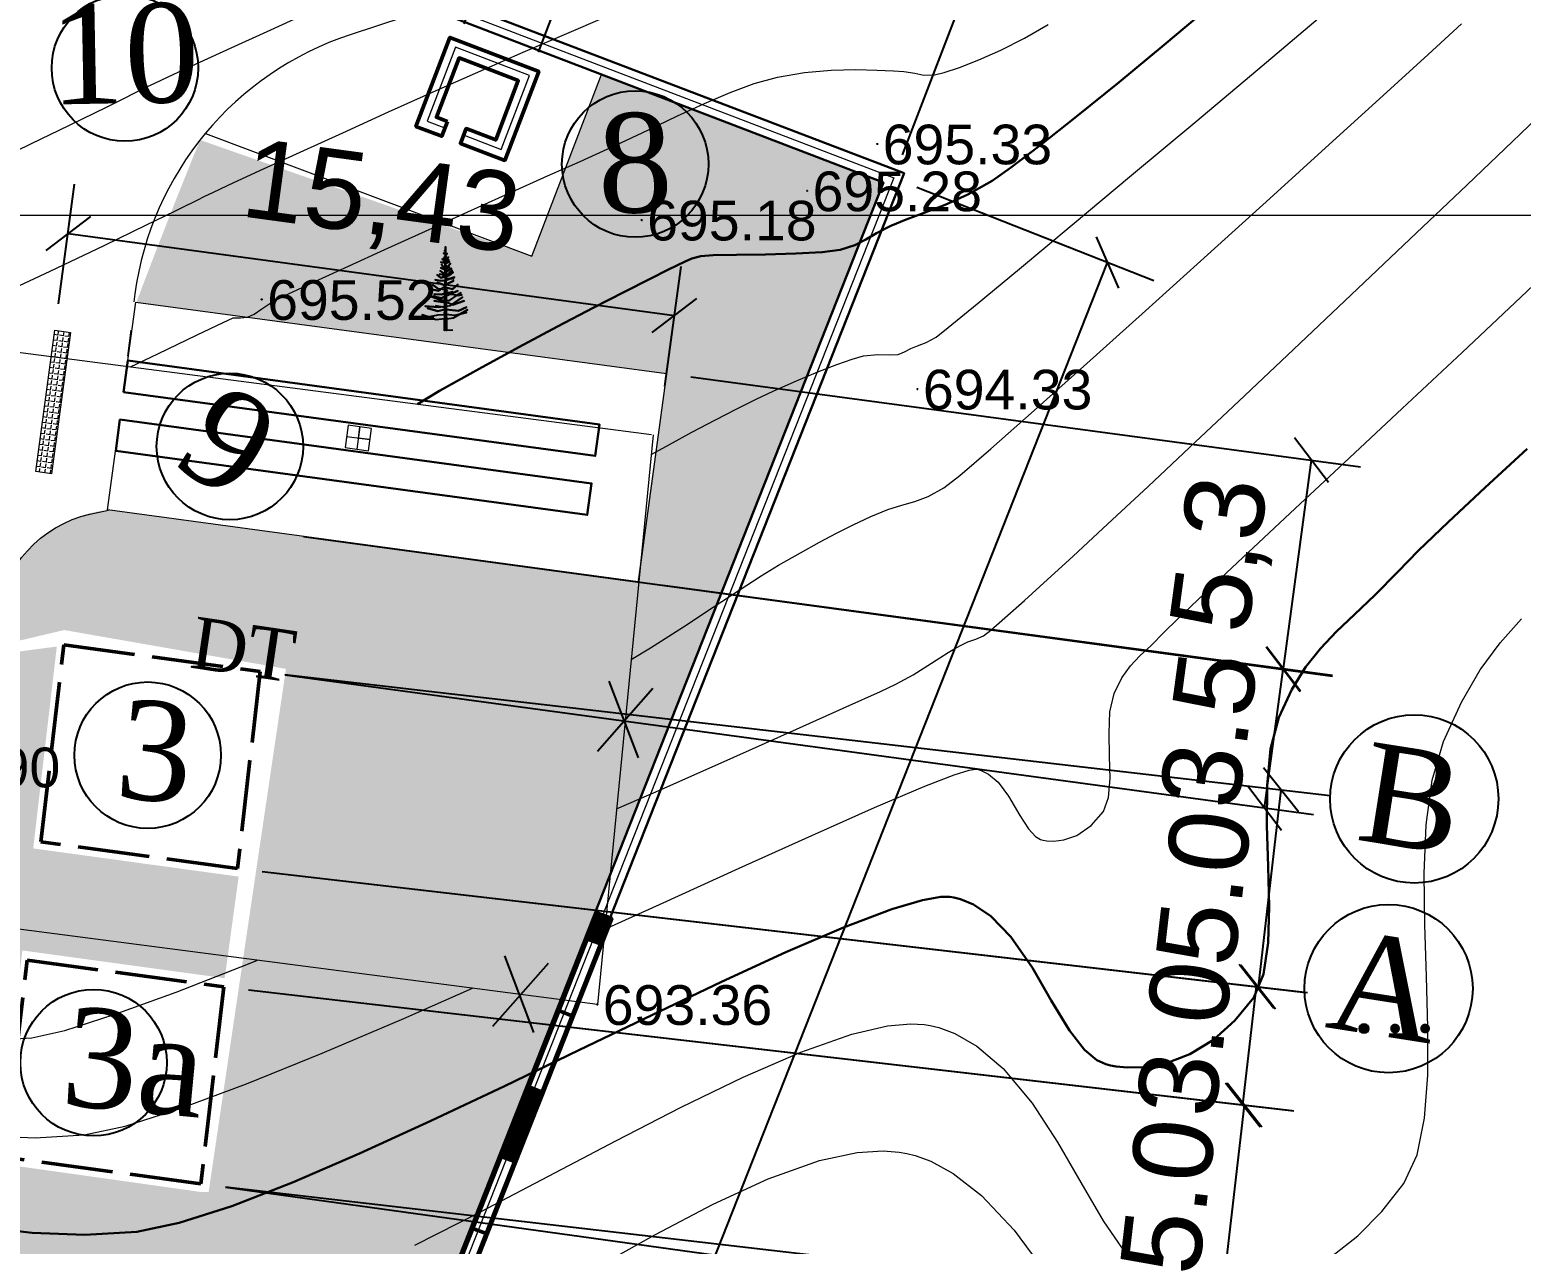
# Model space of a CAD drawing. Header units: feet. Extents: x 3381 to 683784, y 675186 to 4376258.
# Drawn here: x 683360.91 to 683398.51, y 4375812.39 to 4375843 of the extents above; entities that cross this region are included whole.
import ezdxf

# ---------------------------------------------------------------- set-up
doc = ezdxf.new("R2010")
doc.units = ezdxf.units.FT
doc.header["$MEASUREMENT"] = 0
doc.header["$PDMODE"] = 34
doc.header["$PDSIZE"] = 0.01
doc.linetypes.add('ACAD_ISO02W100', pattern=[15, 12, -3])
doc.linetypes.add('DUZ', pattern=[0])
doc.layers.get('0').update_dxf_attribs({"linetype": 'CONTINUOUS'})
doc.layers.get('Defpoints').update_dxf_attribs({"linetype": 'CONTINUOUS'})
for name, color, linetype in [('0_Point_Height', 2, 'CONTINUOUS'), ('0_Point_Point', 7, 'CONTINUOUS'), ('Aqaclar', 3, 'CONTINUOUS'), ('col bitkisi', 7, 'CONTINUOUS'), ('Layer8', 7, 'CONTINUOUS'), ('Yazilar', 7, 'CONTINUOUS'), ('yol', 7, 'CONTINUOUS')]:
    doc.layers.add(name, color=color, linetype=linetype)
for name, color, linetype, lineweight in [('ANA HORIZONTAL', 24, 'CONTINUOUS', 30), ('das tikili', 5, 'CONTINUOUS', 0), ('HORIZANTAL', 24, 'CONTINUOUS', 13), ('km setka', 170, 'CONTINUOUS', 15)]:
    doc.layers.add(name, color=color, linetype=linetype, lineweight=lineweight)
doc.styles.get("Standard").update_dxf_attribs({"font": 'arial.ttf', "height": 2})
doc.styles.add('style5', font='ariall.ttf', dxfattribs={"height": 400})
doc.dimstyles.new('ISO-25', dxfattribs={"dimtxt": 2, "dimasz": 1, "dimexe": 1.25, "dimexo": 0.625, "dimtad": 1, "dimtxsty": 'Standard', "dimblk": 'OBLIQUE', "dimcen": 2.5, "dimadec": 0, "dimazin": 0, "dimtfac": 1, "dimtmove": 0, "dimatfit": 3, "dimldrblk": 'OBLIQUE', "dimfxl": 1, "dimarcsym": 0})

# ---------------------------------------------------------------- blocks, each defined once
blk = doc.blocks.new('gho09')
at = {"layer": 'yol', "lineweight": 20, "ltscale": 0.4}
h = blk.add_hatch(dxfattribs=at)
h.set_pattern_fill('ANGLE', color=256, scale=0.02)
h.set_pattern_definition([(0, (0, 0), (0, 0.1397), [0.1016, -0.0381]), (90, (0, 0), (-0.1397, 0), [0.1016, -0.0381])])
h.paths.add_polyline_path([(6099.173, 5735.746), (6095.576, 5735.746), (6095.576, 5736.146), (6099.173, 5736.146)])
for points in [[(6099.173, 5735.746), (6095.576, 5735.746), (6095.576, 5736.146), (6099.173, 5736.146)], [(6097.791, 5728.494), (6097.225, 5728.494), (6097.225, 5727.904), (6097.791, 5727.904)]]:
    blk.add_lwpolyline(points, close=True, dxfattribs=at)
at = {"layer": 'yol', "lineweight": 30, "ltscale": 0.4}
for points in [[(6096.362, 5734.218), (6096.362, 5722.218), (6097.162, 5722.218), (6097.162, 5734.218)], [(6097.862, 5734.218), (6097.862, 5722.218), (6098.662, 5722.218), (6098.662, 5734.218)]]:
    blk.add_lwpolyline(points, close=True, dxfattribs=at)
at = {"layer": 'yol', "lineweight": 20, "ltscale": 0.4}
blk.add_lwpolyline([(6097.508, 5728.494), (6097.508, 5727.904), (6097.508, 5728.199), (6097.791, 5728.199), (6097.225, 5728.199)], dxfattribs=at)
blk = doc.blocks.new('_Oblique')
at = {"color": 0, "linetype": 'ByBlock', "lineweight": -2}
blk.add_line((-0.5, -0.5), (0.5, 0.5), dxfattribs=at)
blk = doc.blocks.new('*D133')
at = {"color": 0, "lineweight": -2, "transparency": 16777216}
for p, q in [((683383.27, 4375839.039), (683389.245, 4375836.679)), ((683356.082, 4375756.138), (683388.082, 4375837.138)), ((683351.27, 4375758.039), (683357.245, 4375755.679))]:
    blk.add_line(p, q, dxfattribs=at)
at = {"layer": 'Defpoints', "color": 0, "lineweight": 30, "transparency": 16777216}
for p in [(683382.689, 4375839.269), (683388.082, 4375837.138), (683350.689, 4375758.269)]:
    blk.add_point(p, dxfattribs=at)
at = {"color": 0, "lineweight": -2, "transparency": 16777216}
for p, rotation in [((683388.082, 4375837.138), 68.44292071496228), ((683356.082, 4375756.138), 248.4429207149623)]:
    blk.add_blockref('_Oblique', p, dxfattribs=dict(at, rotation=rotation))
at = {"color": 0, "lineweight": 18, "transparency": 16777216, "insert": (683370.383, 4375797.31), "char_height": 2, "attachment_point": 5, "rotation": 68.4429}
blk.add_mtext('87,09', dxfattribs=at)
blk = doc.blocks.new('*D134')
at = {"color": 0, "lineweight": -2, "transparency": 16777216}
for p, q in [((683301.912, 4375870.853), (683303.904, 4375876.056)), ((683303.457, 4375874.889), (683384.457, 4375843.889)), ((683382.912, 4375839.853), (683384.904, 4375845.056))]:
    blk.add_line(p, q, dxfattribs=at)
at = {"layer": 'Defpoints', "color": 0, "lineweight": 30, "transparency": 16777216}
for p in [(683301.689, 4375870.269), (683384.457, 4375843.889), (683382.689, 4375839.269)]:
    blk.add_point(p, dxfattribs=at)
at = {"color": 0, "lineweight": -2, "transparency": 16777216}
for p, rotation in [((683303.457, 4375874.889), 159.0573494500117), ((683384.457, 4375843.889), 339.0573494500117)]:
    blk.add_blockref('_Oblique', p, dxfattribs=dict(at, rotation=rotation))
at = {"color": 0, "lineweight": 18, "transparency": 16777216, "insert": (683344.61, 4375861.095), "char_height": 2, "attachment_point": 5, "rotation": 339.0573}
blk.add_mtext('86,73', dxfattribs=at)
blk = doc.blocks.new('*D136')
at = {"color": 0, "lineweight": -2, "transparency": 16777216}
for p, q in [((683371.862, 4375843.151), (683376.366, 4375854.92)), ((683373.73, 4375842.436), (683378.234, 4375854.205)), ((683375.92, 4375853.753), (683377.787, 4375853.038))]:
    blk.add_line(p, q, dxfattribs=at)
at = {"layer": 'Defpoints', "color": 0, "lineweight": 30, "transparency": 16777216}
for p in [(683377.787, 4375853.038), (683371.639, 4375842.567, 695.5), (683373.507, 4375841.852, 695.5)]:
    blk.add_point(p, dxfattribs=at)
at = {"color": 0, "lineweight": -2, "transparency": 16777216}
for p, rotation in [((683375.92, 4375853.753), 159.0573494907725), ((683377.787, 4375853.038), 339.0573494907724)]:
    blk.add_blockref('_Oblique', p, dxfattribs=dict(at, rotation=rotation))
at = {"color": 0, "lineweight": 18, "transparency": 16777216, "insert": (683377.442, 4375854.933), "char_height": 2, "attachment_point": 5, "rotation": 339.0573}
blk.add_mtext('{\\fArial|b0|i0|c238|p34;2.0}', dxfattribs=at)
blk = doc.blocks.new('*D137')
at = {"color": 0, "lineweight": -2, "transparency": 16777216}
for p, q in [((683374.041, 4375843.248), (683378.238, 4375854.216)), ((683377.791, 4375853.048), (683386.663, 4375849.653)), ((683382.912, 4375839.853), (683387.11, 4375850.82))]:
    blk.add_line(p, q, dxfattribs=at)
at = {"layer": 'Defpoints', "color": 0, "lineweight": 30, "transparency": 16777216}
for p in [(683386.663, 4375849.653), (683373.817, 4375842.664), (683382.689, 4375839.269)]:
    blk.add_point(p, dxfattribs=at)
at = {"color": 0, "lineweight": -2, "transparency": 16777216}
for p, rotation in [((683377.791, 4375853.048), 159.0573494510642), ((683386.663, 4375849.653), 339.0573494510642)]:
    blk.add_blockref('_Oblique', p, dxfattribs=dict(at, rotation=rotation))
at = {"color": 0, "lineweight": 18, "transparency": 16777216, "insert": (683382.743, 4375852.916), "char_height": 2, "attachment_point": 5, "rotation": 339.0573}
blk.add_mtext('{\\fArial|b0|i0|c238|p34;9.50}', dxfattribs=at)
blk = doc.blocks.new('*D98')
at = {"color": 0, "lineweight": -2, "transparency": 16777216}
for p, q in [((683367.338, 4375826.753), (683393.693, 4375823.701)), ((683392.451, 4375823.845), (683391.876, 4375818.877)), ((683366.763, 4375821.785), (683393.118, 4375818.733))]:
    blk.add_line(p, q, dxfattribs=at)
at = {"layer": 'Defpoints', "color": 0, "lineweight": 30, "transparency": 16777216}
for p in [(683366.718, 4375826.825, 243.171), (683366.142, 4375821.857, 243.171), (683391.876, 4375818.877)]:
    blk.add_point(p, dxfattribs=at)
at = {"color": 0, "lineweight": -2, "transparency": 16777216}
for p, rotation in [((683392.451, 4375823.845), 83.39454021182124), ((683391.876, 4375818.877), 263.3945402118212)]:
    blk.add_blockref('_Oblique', p, dxfattribs=dict(at, rotation=rotation))
at = {"color": 0, "lineweight": 18, "transparency": 16777216, "insert": (683390.509, 4375821.381), "char_height": 2, "attachment_point": 5, "rotation": 83.3945}
blk.add_mtext('{\\fArial|b0|i0|c238|p34;5.0}', dxfattribs=at)
blk = doc.blocks.new('*D99')
at = {"color": 0, "lineweight": -2, "transparency": 16777216}
for p, q in [((683366.418, 4375818.804), (683392.775, 4375815.752)), ((683390.958, 4375810.928), (683391.533, 4375815.896)), ((683365.843, 4375813.836), (683392.199, 4375810.784))]:
    blk.add_line(p, q, dxfattribs=at)
at = {"layer": 'Defpoints', "color": 0, "lineweight": 30, "transparency": 16777216}
for p in [(683365.797, 4375818.876, 243.171), (683391.533, 4375815.896), (683365.222, 4375813.908, 243.171)]:
    blk.add_point(p, dxfattribs=at)
at = {"color": 0, "lineweight": -2, "transparency": 16777216}
for p, rotation in [((683391.533, 4375815.896), 83.39454021314612), ((683390.958, 4375810.928), 263.3945402131461)]:
    blk.add_blockref('_Oblique', p, dxfattribs=dict(at, rotation=rotation))
at = {"color": 0, "lineweight": 18, "transparency": 16777216, "insert": (683389.61, 4375813.601), "char_height": 2, "attachment_point": 5, "rotation": 83.3945}
blk.add_mtext('{\\fArial|b0|i0|c238|p34;5.0}', dxfattribs=at)
blk = doc.blocks.new('*D100')
at = {"color": 0, "lineweight": -2, "transparency": 16777216}
for p, q in [((683366.763, 4375821.785), (683393.075, 4375818.738)), ((683366.418, 4375818.804), (683392.73, 4375815.757)), ((683391.488, 4375815.901), (683391.833, 4375818.882))]:
    blk.add_line(p, q, dxfattribs=at)
at = {"layer": 'Defpoints', "color": 0, "lineweight": 30, "transparency": 16777216}
for p in [(683366.142, 4375821.857, 243.171), (683365.797, 4375818.876, 243.171), (683391.833, 4375818.882)]:
    blk.add_point(p, dxfattribs=at)
at = {"color": 0, "lineweight": -2, "transparency": 16777216}
for p, rotation in [((683391.833, 4375818.882), 83.39454021172371), ((683391.488, 4375815.901), 263.3945402117237)]:
    blk.add_blockref('_Oblique', p, dxfattribs=dict(at, rotation=rotation))
at = {"color": 0, "lineweight": 18, "transparency": 16777216, "insert": (683390.025, 4375817.581), "char_height": 2, "attachment_point": 5, "rotation": 83.3945}
blk.add_mtext('{\\fArial|b0|i0|c238|p34;3.0}', dxfattribs=at)
blk = doc.blocks.new('*D101')
at = {"color": 0, "lineweight": -2, "transparency": 16777216}
for p, q in [((683377.573, 4375834.254), (683394.458, 4375831.984)), ((683392.513, 4375826.898), (683393.219, 4375832.151)), ((683376.867, 4375829.001), (683393.752, 4375826.731))]:
    blk.add_line(p, q, dxfattribs=at)
at = {"layer": 'Defpoints', "color": 0, "lineweight": 30, "transparency": 16777216}
for p in [(683376.954, 4375834.337, 931.185), (683393.219, 4375832.151), (683376.248, 4375829.084, 931.185)]:
    blk.add_point(p, dxfattribs=at)
at = {"color": 0, "lineweight": -2, "transparency": 16777216}
for p, rotation in [((683393.219, 4375832.151), 82.34300490597937), ((683392.513, 4375826.898), 262.3430049059794)]:
    blk.add_blockref('_Oblique', p, dxfattribs=dict(at, rotation=rotation))
at = {"color": 0, "lineweight": 18, "transparency": 16777216, "insert": (683391.055, 4375829.768), "char_height": 2, "attachment_point": 5, "rotation": 82.343}
blk.add_mtext('5,3', dxfattribs=at)
blk = doc.blocks.new('*D102')
at = {"color": 0, "lineweight": -2, "transparency": 16777216}
for p, q in [((683361.629, 4375836.09), (683362.038, 4375839.109)), ((683361.871, 4375837.87), (683377.158, 4375835.797)), ((683376.917, 4375834.017), (683377.326, 4375837.036))]:
    blk.add_line(p, q, dxfattribs=at)
at = {"layer": 'Defpoints', "color": 0, "lineweight": 30, "transparency": 16777216}
for p in [(683361.545, 4375835.471, 931.185), (683377.158, 4375835.797), (683376.833, 4375833.398, 931.185)]:
    blk.add_point(p, dxfattribs=at)
at = {"color": 0, "lineweight": -2, "transparency": 16777216}
for p, rotation in [((683361.871, 4375837.87), 172.2782293158728), ((683377.158, 4375835.797), 352.2782293158728)]:
    blk.add_blockref('_Oblique', p, dxfattribs=dict(at, rotation=rotation))
at = {"color": 0, "lineweight": 18, "transparency": 16777216, "insert": (683369.76, 4375838.644), "char_height": 2, "attachment_point": 5, "rotation": 352.2782}
blk.add_mtext('15,43', dxfattribs=at)
blk = doc.blocks.new('*D105')
at = {"color": 0, "lineweight": -2, "transparency": 16777216}
for p, q in [((683367.81, 4375830.229), (683393.748, 4375826.712)), ((683392.037, 4375823.392), (683392.509, 4375826.879)), ((683367.337, 4375826.741), (683393.275, 4375823.224))]:
    blk.add_line(p, q, dxfattribs=at)
at = {"layer": 'Defpoints', "color": 0, "lineweight": 30, "transparency": 16777216}
for p in [(683367.191, 4375830.313, 931.185), (683366.718, 4375826.825, 243.171), (683392.509, 4375826.879)]:
    blk.add_point(p, dxfattribs=at)
at = {"color": 0, "lineweight": -2, "transparency": 16777216}
for p, rotation in [((683392.509, 4375826.879), 82.27822931678767), ((683392.037, 4375823.392), 262.2782293167877)]:
    blk.add_blockref('_Oblique', p, dxfattribs=dict(at, rotation=rotation))
at = {"color": 0, "lineweight": 18, "transparency": 16777216, "insert": (683390.641, 4375825.357), "char_height": 2, "attachment_point": 5, "rotation": 82.2782}
blk.add_mtext('{\\fArial|b0|i0|c238|p34;3.5}', dxfattribs=at)
blk = doc.blocks.new('*D122')
at = {"color": 0, "lineweight": -2, "transparency": 16777216}
for p, q in [((683365.841, 4375813.823), (683392.37, 4375810.161)), ((683391.132, 4375810.332), (683390.405, 4375805.07)), ((683365.115, 4375808.561), (683391.644, 4375804.899))]:
    blk.add_line(p, q, dxfattribs=at)
at = {"layer": 'Defpoints', "color": 0, "lineweight": 30, "transparency": 16777216}
for p in [(683365.222, 4375813.908, 243.171), (683364.495, 4375808.646, 243.171), (683390.405, 4375805.07)]:
    blk.add_point(p, dxfattribs=at)
at = {"color": 0, "lineweight": -2, "transparency": 16777216}
for p, rotation in [((683391.132, 4375810.332), 82.14074680101669), ((683390.405, 4375805.07), 262.1407468010166)]:
    blk.add_blockref('_Oblique', p, dxfattribs=dict(at, rotation=rotation))
at = {"color": 0, "lineweight": 18, "transparency": 16777216, "insert": (683389.138, 4375807.926), "char_height": 2, "width": 3.86374, "attachment_point": 5, "rotation": 82.1407}
blk.add_mtext('{\\fArial|b0|i0|c238|p34;5.50}', dxfattribs=at)
blk = doc.blocks.new('*D94')
at = {"color": 0, "lineweight": -2, "transparency": 16777216}
blk.add_arc((683359.508, 4375781.137), 7.21, 68.4429, 172.4341, dxfattribs=at)
at = {"layer": 'Defpoints', "color": 0, "lineweight": 30, "transparency": 16777216}
for p in [(683382.429, 4375839.155), (683262.889, 4375793.97), (683354.17, 4375785.983), (683359.543, 4375781.132), (683350.571, 4375758.514)]:
    blk.add_point(p, dxfattribs=at)
at = {"color": 0, "lineweight": -2, "transparency": 16777216}
for p, rotation in [((683362.157, 4375787.843), 338.4429207148453), ((683352.361, 4375782.086), 262.4341392844076)]:
    blk.add_blockref('_Oblique', p, dxfattribs=dict(at, rotation=rotation))
at = {"color": 0, "lineweight": 18, "transparency": 16777216, "insert": (683355.022, 4375788.773), "char_height": 2, "attachment_point": 5, "rotation": 30.4385}
blk.add_mtext('104°', dxfattribs=at)

msp = doc.modelspace()

# ---------------------------------------------------------------- hatches: boundary and pattern name
at = {"lineweight": 25}
h = msp.add_hatch(dxfattribs=at)
h.set_pattern_fill('GRASS', color=3)
h.set_pattern_definition([(90, (2464.0595, 925.1667), (-0.707106781, 0.707106781), [0.1875, -1.226713563]), (45, (2464.0595, 925.1667), (-0.70710678119, 0.70710678119), [0.1875, -0.8125]), (135, (2464.0595, 925.1667), (-0.70710678119, -0.70710678119), [0.1875, -0.8125])])
edge = h.paths.add_edge_path(flags=16)
edge.add_arc((683277.03, 4375801.661), 3.56, 0, 360)
edge = h.paths.add_edge_path()
edge.add_line((683279.822, 4375803.87), (683284.359, 4375803.262))
edge.add_line((683284.359, 4375803.262), (683284.746, 4375806.151))
edge.add_line((683284.746, 4375806.151), (683277.42, 4375807.14))
edge.add_line((683277.42, 4375807.14), (683279.561, 4375822.997))
edge.add_line((683279.561, 4375822.997), (683287.934, 4375821.866))
edge.add_line((683287.934, 4375821.866), (683288.661, 4375827.249))
edge.add_line((683288.661, 4375827.249), (683284.009, 4375827.92))
edge.add_line((683284.009, 4375827.92), (683284.823, 4375833.562))
edge.add_line((683284.823, 4375833.562), (683292.945, 4375832.408))
edge.add_line((683292.945, 4375832.408), (683296.691, 4375859.524))
edge.add_line((683296.691, 4375859.524), (683296.784, 4375860.213))
edge.add_line((683296.784, 4375860.213), (683296.514, 4375859.72))
edge.add_line((683296.514, 4375859.72), (683258.976, 4375786.391))
edge.add_line((683258.976, 4375786.391), (683350.571, 4375758.514))
edge.add_line((683350.571, 4375758.514), (683382.429, 4375839.155))
edge.add_line((683382.429, 4375839.155), (683375.318, 4375841.876))
edge.add_line((683375.318, 4375841.876), (683373.564, 4375837.292))
edge.add_line((683373.564, 4375837.292), (683365.2, 4375840.225))
edge.add_arc((683524.629, 4375775.341), 172.127, 157.85455, 159.31778)
edge.add_line((683363.595, 4375836.133), (683376.96, 4375834.336))
edge.add_line((683376.96, 4375834.336), (683376.218, 4375829.089))
edge.add_line((683376.218, 4375829.089), (683362.889, 4375830.896))
edge.add_arc((683363.189, 4375827.755), 3.155, 95.4615, 167.5925)
edge.add_line((683360.108, 4375828.433), (683360.108, 4375827.477))
edge.add_line((683360.108, 4375827.477), (683361.774, 4375827.871))
edge.add_line((683361.774, 4375827.871), (683367.366, 4375826.892))
edge.add_line((683367.366, 4375826.892), (683365.416, 4375813.709))
edge.add_line((683365.416, 4375813.709), (683365.197, 4375813.709))
edge.add_line((683365.197, 4375813.709), (683360.108, 4375814.426))
edge.add_line((683360.108, 4375814.426), (683360.719, 4375819.794))
edge.add_line((683360.719, 4375819.794), (683365.822, 4375819.095))
edge.add_line((683365.822, 4375819.095), (683366.173, 4375821.656))
edge.add_line((683366.173, 4375821.656), (683360.993, 4375822.366))
edge.add_line((683360.993, 4375822.366), (683361.589, 4375827.455))
edge.add_line((683361.589, 4375827.455), (683360.008, 4375827.246))
edge.add_line((683360.008, 4375827.246), (683357.952, 4375811.279))
edge.add_line((683357.952, 4375811.279), (683366.688, 4375810.071))
edge.add_line((683366.688, 4375810.071), (683365.857, 4375802.715))
edge.add_line((683365.857, 4375802.715), (683357.074, 4375803.93))
edge.add_line((683357.074, 4375803.93), (683356.695, 4375801.28))
edge.add_line((683356.695, 4375801.28), (683350.568, 4375802.083))
edge.add_arc((683350.131, 4375792.093), 10, 87.4993, 110.7786)
edge.add_line((683346.584, 4375801.442), (683356.333, 4375800.016))
edge.add_line((683356.333, 4375800.016), (683355.706, 4375796.522))
edge.add_line((683355.706, 4375796.522), (683352.395, 4375797.048))
edge.add_line((683352.395, 4375797.048), (683352.789, 4375800.122))
edge.add_line((683352.789, 4375800.122), (683350.258, 4375800.457))
edge.add_line((683350.258, 4375800.457), (683349.853, 4375797.395))
edge.add_line((683349.853, 4375797.395), (683346.529, 4375797.835))
edge.add_line((683346.529, 4375797.835), (683346.881, 4375800.932))
edge.add_line((683346.881, 4375800.932), (683346.087, 4375801.239))
edge.add_arc((683350.3, 4375791.88), 10.263, 114.2395, 179.0096)
edge.add_line((683340.039, 4375792.058), (683339.689, 4375789.422))
edge.add_line((683339.689, 4375789.422), (683336.703, 4375789.749))
edge.add_line((683336.703, 4375789.749), (683335.822, 4375784.886))
edge.add_line((683335.822, 4375784.886), (683327.113, 4375786.099))
edge.add_line((683327.113, 4375786.099), (683327.8, 4375791))
edge.add_line((683327.8, 4375791), (683320.874, 4375791.919))
edge.add_line((683320.874, 4375791.919), (683321.309, 4375795.193))
edge.add_arc((683318.335, 4375795.588), 3, 352.4412, 442.1402)
edge.add_line((683318.745, 4375798.559), (683306.859, 4375800.2))
edge.add_line((683306.859, 4375800.2), (683305.588, 4375790.783))
edge.add_line((683305.588, 4375790.783), (683298.285, 4375791.761))
edge.add_line((683298.285, 4375791.761), (683299.539, 4375801.211))
edge.add_line((683299.539, 4375801.211), (683296.523, 4375801.633))
edge.add_line((683296.523, 4375801.633), (683295.262, 4375792.128))
edge.add_line((683295.262, 4375792.128), (683293.832, 4375792.402))
edge.add_line((683293.832, 4375792.402), (683283.111, 4375793.946))
edge.add_line((683283.111, 4375793.946), (683284.16, 4375801.775))
edge.add_line((683284.16, 4375801.775), (683280.54, 4375802.26))
edge.add_arc((683277.03, 4375801.661), 3.56, 9.688, 38.3434)
at = {"lineweight": 50}
h = msp.add_hatch(dxfattribs=at)
h.set_pattern_fill('ANSI31', scale=0.3, angle=76.6288)
h.set_pattern_definition([(121.628787469, (4782355.237396, 2697311.944513), (-0.03192988339517, -0.01966551668202), [])])
h.paths.add_polyline_path([(683374.949, 4375820.086), (683375.22, 4375820.738), (683375.578, 4375820.596), (683375.326, 4375819.951)])
h = msp.add_hatch(dxfattribs=at)
h.set_pattern_fill('ANSI31', scale=0.3, angle=76.0049)
h.set_pattern_definition([(121.004872172, (4763832.501917, 2652771.52252), (-0.0321421312917, -0.01931666109934), [])])
h.paths.add_polyline_path([(683372.79, 4375814.601), (683373.486, 4375816.358), (683373.847, 4375816.214), (683373.157, 4375814.464)])
at = {"layer": 'col bitkisi', "ltscale": 1.5}
h = msp.add_hatch(color=256, dxfattribs=at)
edge = h.paths.add_edge_path()
edge.add_arc((683394.545, 4375817.826), 0.125, 0, 360)
h = msp.add_hatch(color=256, dxfattribs=at)
edge = h.paths.add_edge_path()
edge.add_arc((683395.328, 4375817.826), 0.125, 0, 360)
h = msp.add_hatch(color=256, dxfattribs=at)
edge = h.paths.add_edge_path()
edge.add_arc((683396.086, 4375817.826), 0.125, 0, 360)

# ---------------------------------------------------------------- linework, layer by layer
at = {"color": 7, "lineweight": 18}
msp.add_line((683363.458, 4375835.432, 452.353), (683363.369, 4375834.773, 452.353), dxfattribs=at)
at = {"color": 1, "lineweight": 25}
for p, q in [((683375.508, 4375826.584, 697.5), (683376.245, 4375824.652)), ((683375.216, 4375824.815), (683376.619, 4375826.404)), ((683372.581, 4375817.887), (683373.983, 4375819.476)), ((683372.873, 4375819.656, 697.5), (683373.609, 4375817.723))]:
    msp.add_line(p, q, dxfattribs=at)
at = {"color": 7, "lineweight": 50}
for p, q in [((683374.234, 4375818.279), (683374.597, 4375818.141)), ((683372.054, 4375812.797), (683372.417, 4375812.658))]:
    msp.add_line(p, q, dxfattribs=at)
at = {"color": 7, "lineweight": 30}
for points in [[(683370.574, 4375844.12), (683382.949, 4375839.384), (683350.807, 4375758.024), (683258.402, 4375786.147), (683301.593, 4375870.52), (683361.232, 4375847.695)], [(683370.431, 4375843.746), (683382.429, 4375839.155), (683350.571, 4375758.514), (683258.976, 4375786.391), (683301.785, 4375870.018), (683361.089, 4375847.322)]]:
    msp.add_lwpolyline(points, dxfattribs=at)
at = {"color": 1, "lineweight": 0}
msp.add_lwpolyline([(683258.689, 4375786.269), (683301.689, 4375870.269), (683382.689, 4375839.269), (683350.689, 4375758.269)], close=True, dxfattribs=at)
at = {"color": 7, "lineweight": 50}
for points in [[(683361.341, 4375847.255), (683361.516, 4375847.616), (683336.193, 4375857.298), (683297.299, 4375862.131), (683262.253, 4375793.668), (683359.802, 4375780.68), (683375.579, 4375820.596), (683375.22, 4375820.738), (683359.543, 4375781.132), (683262.889, 4375793.97), (683297.578, 4375861.697), (683336.092, 4375856.924), (683361.341, 4375847.255)], [(683374.949, 4375820.086), (683375.22, 4375820.738), (683375.578, 4375820.596), (683375.324, 4375819.951), (683374.949, 4375820.086)], [(683372.79, 4375814.601), (683373.486, 4375816.358), (683373.847, 4375816.215), (683373.155, 4375814.465), (683372.79, 4375814.601)]]:
    msp.add_lwpolyline(points, dxfattribs=at)
at = {"color": 7, "lineweight": 18, "elevation": 690.5}
msp.add_lwpolyline([(683414.005, 4375829.418), (683400.127, 4375846.386, 0.310246), (683389.258, 4375849.553), (683368.984, 4375842.876, 0.287294), (683363.558, 4375836.344), (683363.531, 4375836.142)], format="xyb", dxfattribs=at)
at = {"color": 7, "linetype": 'DUZ', "lineweight": 50, "elevation": 695.5, "flags": 128}
msp.add_lwpolyline([(683371.438, 4375840.691), (683371.295, 4375840.317), (683370.642, 4375840.567), (683371.5, 4375842.809), (683373.741, 4375841.951), (683372.883, 4375839.71), (683371.762, 4375840.139), (683371.905, 4375840.512), (683372.653, 4375840.226), (683373.224, 4375841.72), (683371.73, 4375842.292), (683371.158, 4375840.798), (683371.438, 4375840.691)], dxfattribs=at)
at = {"color": 7, "linetype": 'DUZ', "lineweight": 13, "elevation": 695.5}
msp.add_lwpolyline([(683371.858, 4375840.342), (683372.792, 4375839.985), (683373.507, 4375841.852), (683371.639, 4375842.567), (683370.924, 4375840.699), (683371.391, 4375840.521)], dxfattribs=at)
at = {"color": 7, "lineweight": 18, "elevation": 695.5}
msp.add_lwpolyline([(683365.333, 4375840.389), (683373.564, 4375837.292), (683375.318, 4375841.876)], dxfattribs=at)
at = {"color": 7, "lineweight": 15, "elevation": 931.185}
msp.add_lwpolyline([(683363.273, 4375833.871), (683363.58, 4375836.135), (683376.96, 4375834.336), (683376.248, 4375829.084), (683362.87, 4375830.898), (683363.179, 4375833.177)], dxfattribs=at)
at = {"color": 7, "lineweight": 18}
msp.add_lwpolyline([(683356.695, 4375801.28), (683360.108, 4375828.433, -0.312203), (683362.659, 4375830.841), (683362.889, 4375830.896)], format="xyb", dxfattribs=at)
at = {"color": 7, "linetype": 'ACAD_ISO02W100', "lineweight": 50, "ltscale": 0.15, "elevation": 243.171}
for points in [[(683361.763, 4375827.501), (683366.718, 4375826.825), (683366.142, 4375821.857), (683361.187, 4375822.534), (683361.763, 4375827.501)], [(683360.267, 4375814.585), (683360.842, 4375819.553), (683365.797, 4375818.876), (683365.222, 4375813.908), (683360.267, 4375814.585)]]:
    msp.add_lwpolyline(points, dxfattribs=at)
at = {"color": 7, "linetype": 'DUZ', "lineweight": 25}
for centre, radius in [((683363.305, 4375842.039, 696.5), 1.846), ((683376.17, 4375839.617, 1390.5), 1.846), ((683365.951, 4375832.498, 1622.185), 1.846), ((683363.88, 4375824.716, -490.539), 1.846), ((683395.813, 4375823.613), 2.121), ((683395.164, 4375818.833, 243.171), 2.121), ((683362.515, 4375816.965, -1131.832), 1.846)]:
    msp.add_circle(centre, radius, dxfattribs=at)
at = {"linetype": 'Continuous'}
msp.add_open_spline([(683310.661, 4375992.239), (683312.482, 4375988.769), (683318.788, 4375976.751), (683328.685, 4375958.769), (683342.68, 4375939.505), (683353.451, 4375919.307), (683364.414, 4375901.421), (683373.542, 4375884.018), (683386.957, 4375865.497), (683403.556, 4375851.208), (683415.091, 4375836.371), (683423.022, 4375825.888), (683434.34, 4375813.97), (683442.589, 4375803.278), (683447.033, 4375797.518)], degree=3, knots=[0, 0, 0, 0, 11.75951, 40.72321, 61.46233, 83.054979, 109.290717, 124.392744, 141.962718, 177.533008, 189.558821, 198.276488, 216.955448, 238.768866, 238.768866, 238.768866, 238.768866], dxfattribs=at)
at = {"layer": '0_Point_Point'}
for p in [(683382.274, 4375840.125, 695.334), (683380.506, 4375838.943, 695.283), (683376.336, 4375838.206, 695.181), (683366.756, 4375836.204, 695.524), (683383.288, 4375833.946, 694.334), (683375.217, 4375818.433)]:
    msp.add_point(p, dxfattribs=at)
at = {"layer": 'ANA HORIZONTAL', "color": 16, "lineweight": 30, "elevation": 695}
msp.add_lwpolyline([(683370.68, 4375833.564), (683371.236, 4375833.901), (683372.233, 4375834.457), (683373.237, 4375835.003), (683374.21, 4375835.52), (683375.111, 4375835.992), (683375.902, 4375836.399), (683376.544, 4375836.725), (683376.997, 4375836.952), (683377.221, 4375837.061), (683377.431, 4375837.162), (683377.601, 4375837.235), (683377.822, 4375837.296), (683378.136, 4375837.317), (683378.723, 4375837.329), (683379.458, 4375837.34), (683380.221, 4375837.359), (683380.887, 4375837.394), (683381.336, 4375837.453), (683381.707, 4375837.574), (683381.984, 4375837.715), (683382.256, 4375837.877), (683382.613, 4375838.061), (683382.998, 4375838.217), (683383.458, 4375838.386), (683383.982, 4375838.589), (683384.556, 4375838.851), (683385.167, 4375839.193), (683385.634, 4375839.521), (683386.367, 4375840.08), (683387.3, 4375840.818), (683388.368, 4375841.682), (683389.506, 4375842.621), (683390.648, 4375843.582)], dxfattribs=at)
at = {"layer": 'ANA HORIZONTAL', "color": 32, "lineweight": 30, "elevation": 692.5}
msp.add_lwpolyline([(683359.659, 4375812.827), (683360.971, 4375812.674), (683362.291, 4375812.622), (683363.602, 4375812.701), (683364.673, 4375812.924), (683365.998, 4375813.352), (683367.53, 4375813.947), (683369.219, 4375814.674), (683371.017, 4375815.496), (683372.878, 4375816.375), (683374.751, 4375817.277), (683376.59, 4375818.164), (683378.347, 4375818.999), (683379.972, 4375819.747), (683381.418, 4375820.371), (683382.638, 4375820.833), (683383.417, 4375821.063), (683383.872, 4375821.142), (683384.107, 4375821.145), (683384.203, 4375821.131), (683384.376, 4375821.085), (683384.701, 4375820.951), (683385.138, 4375820.66), (683385.644, 4375820.14), (683386.183, 4375819.358), (683386.659, 4375818.532), (683387.117, 4375817.773), (683387.5, 4375817.288), (683387.811, 4375817.032), (683388.036, 4375816.926), (683388.154, 4375816.895), (683388.295, 4375816.872), (683388.574, 4375816.844), (683388.986, 4375816.849), (683389.52, 4375816.94), (683390.157, 4375817.178), (683390.75, 4375817.544), (683391.29, 4375818.025), (683391.765, 4375818.609), (683392.014, 4375819.199), (683392.128, 4375819.983), (683392.152, 4375820.905), (683392.126, 4375821.911), (683392.095, 4375822.945), (683392.101, 4375823.952), (683392.187, 4375824.877), (683392.396, 4375825.664), (683392.726, 4375826.374), (683393.072, 4375826.939), (683393.445, 4375827.409), (683393.853, 4375827.834), (683394.308, 4375828.265), (683394.818, 4375828.751), (683395.394, 4375829.342), (683395.915, 4375829.872), (683396.667, 4375830.591), (683397.598, 4375831.46), (683398.658, 4375832.438)], dxfattribs=at)
at = {"layer": 'Aqaclar', "color": 3}
msp.add_lwpolyline([(683371.572, 4375835.427), (683371.361, 4375835.419), (683371.364, 4375835.714), (683371.156, 4375835.69), (683370.947, 4375835.766), (683370.796, 4375835.82), (683370.947, 4375835.766), (683370.822, 4375835.739), (683370.947, 4375835.766), (683371.201, 4375835.82), (683371.366, 4375835.827), (683371.364, 4375835.714), (683371.41, 4375835.719), (683371.413, 4375835.421), (683371.41, 4375835.719), (683371.586, 4375835.739), (683371.752, 4375835.833), (683371.921, 4375835.877), (683371.752, 4375835.833), (683371.946, 4375835.941), (683371.752, 4375835.833), (683371.611, 4375835.796), (683371.408, 4375835.825), (683371.41, 4375835.719), (683371.408, 4375835.825), (683371.39, 4375835.828), (683371.366, 4375835.827), (683371.367, 4375835.95), (683371.365, 4375835.95), (683371.194, 4375835.909), (683370.935, 4375835.982), (683371.194, 4375835.909), (683371.365, 4375835.95), (683371.367, 4375835.95), (683371.368, 4375835.996), (683371.359, 4375835.998), (683371.144, 4375836.047), (683371.273, 4375836.017), (683371.201, 4375836.006), (683370.872, 4375836.039), (683371.201, 4375836.006), (683371.273, 4375836.017), (683371.368, 4375836.032), (683371.368, 4375835.996), (683371.368, 4375836.032), (683371.406, 4375836.038), (683371.408, 4375835.825), (683371.407, 4375835.95), (683371.409, 4375835.95), (683371.712, 4375835.917), (683371.914, 4375836.006), (683371.712, 4375835.917), (683371.407, 4375835.95), (683371.406, 4375836.038), (683371.516, 4375836.055), (683371.813, 4375836.265), (683371.551, 4375836.079), (683371.573, 4375836.071), (683371.858, 4375836.168), (683371.573, 4375836.071), (683371.466, 4375836.111), (683371.405, 4375836.121), (683371.406, 4375836.038), (683371.405, 4375836.121), (683371.369, 4375836.127), (683371.368, 4375836.032), (683371.369, 4375836.127), (683371.106, 4375836.168), (683371.369, 4375836.127), (683371.37, 4375836.176), (683371.302, 4375836.176), (683370.98, 4375836.298), (683371.302, 4375836.176), (683371.37, 4375836.176), (683371.371, 4375836.279), (683371.283, 4375836.241), (683371.074, 4375836.29), (683371.283, 4375836.241), (683371.402, 4375836.292), (683371.404, 4375836.176), (683371.37, 4375836.176), (683371.404, 4375836.176), (683371.405, 4375836.121), (683371.404, 4375836.176), (683371.485, 4375836.176), (683371.684, 4375836.309), (683371.775, 4375836.371), (683371.684, 4375836.309), (683371.706, 4375836.306), (683371.801, 4375836.322), (683371.706, 4375836.306), (683371.548, 4375836.33), (683371.521, 4375836.343), (683371.402, 4375836.292), (683371.521, 4375836.343), (683371.7, 4375836.419), (683371.521, 4375836.343), (683371.46, 4375836.371), (683371.567, 4375836.395), (683371.46, 4375836.371), (683371.39, 4375836.403), (683371.401, 4375836.398), (683371.402, 4375836.358), (683371.46, 4375836.371), (683371.402, 4375836.358), (683371.402, 4375836.292), (683371.402, 4375836.358), (683371.372, 4375836.351), (683371.371, 4375836.279), (683371.372, 4375836.351), (683371.276, 4375836.33), (683371.1, 4375836.338), (683371.276, 4375836.33), (683371.372, 4375836.351), (683371.373, 4375836.443), (683371.428, 4375836.435), (683371.401, 4375836.439), (683371.401, 4375836.398), (683371.401, 4375836.439), (683371.373, 4375836.443), (683371.201, 4375836.468), (683371.068, 4375836.573), (683371.201, 4375836.468), (683371.265, 4375836.459), (683371.201, 4375836.419), (683371.03, 4375836.46), (683371.201, 4375836.419), (683371.265, 4375836.459), (683371.374, 4375836.527), (683371.373, 4375836.443), (683371.401, 4375836.439), (683371.4, 4375836.503), (683371.561, 4375836.46), (683371.7, 4375836.581), (683371.561, 4375836.46), (683371.4, 4375836.503), (683371.399, 4375836.584), (683371.586, 4375836.67), (683371.359, 4375836.565), (683371.175, 4375836.63), (683371.359, 4375836.565), (683371.375, 4375836.573), (683371.374, 4375836.527), (683371.376, 4375836.684), (683371.359, 4375836.678), (683371.27, 4375836.67), (683371.125, 4375836.695), (683371.27, 4375836.67), (683371.359, 4375836.678), (683371.376, 4375836.684), (683371.397, 4375836.692), (683371.399, 4375836.584), (683371.397, 4375836.692), (683371.618, 4375836.767), (683371.511, 4375836.731), (683371.586, 4375836.727), (683371.434, 4375836.735), (683371.321, 4375836.792), (683371.377, 4375836.763), (683371.376, 4375836.684), (683371.397, 4375836.692), (683371.396, 4375836.786), (683371.27, 4375836.751), (683371.182, 4375836.824), (683371.27, 4375836.751), (683371.378, 4375836.78), (683371.377, 4375836.763), (683371.378, 4375836.78), (683371.479, 4375836.808), (683371.58, 4375836.889), (683371.479, 4375836.808), (683371.396, 4375836.786), (683371.396, 4375836.827), (683371.428, 4375836.824), (683371.554, 4375836.937), (683371.428, 4375836.824), (683371.396, 4375836.827), (683371.378, 4375836.828), (683371.378, 4375836.78), (683371.378, 4375836.828), (683371.239, 4375836.84), (683371.378, 4375836.828), (683371.378, 4375836.844), (683371.251, 4375836.929), (683371.378, 4375836.844), (683371.38, 4375836.955), (683371.384, 4375836.954), (683371.27, 4375837.002), (683371.384, 4375836.954), (683371.491, 4375837.018), (683371.394, 4375836.96), (683371.396, 4375836.827), (683371.395, 4375836.893), (683371.535, 4375836.986), (683371.395, 4375836.893), (683371.393, 4375837.03), (683371.453, 4375837.043), (683371.51, 4375837.108), (683371.453, 4375837.043), (683371.393, 4375837.03), (683371.381, 4375837.027), (683371.38, 4375836.955), (683371.381, 4375837.027), (683371.34, 4375837.018), (683371.289, 4375837.083), (683371.34, 4375837.018), (683371.381, 4375837.027), (683371.382, 4375837.121), (683371.27, 4375837.148), (683371.403, 4375837.116), (683371.491, 4375837.164), (683371.403, 4375837.116), (683371.392, 4375837.118), (683371.393, 4375837.03), (683371.392, 4375837.118), (683371.392, 4375837.162), (683371.472, 4375837.205), (683371.392, 4375837.162), (683371.391, 4375837.235), (683371.422, 4375837.229), (683371.391, 4375837.235), (683371.34, 4375837.245), (683371.383, 4375837.237), (683371.382, 4375837.121), (683371.382, 4375837.164), (683371.34, 4375837.172), (683371.382, 4375837.164), (683371.383, 4375837.195), (683371.308, 4375837.221), (683371.383, 4375837.195), (683371.383, 4375837.237), (683371.384, 4375837.276), (683371.359, 4375837.286), (683371.39, 4375837.274), (683371.422, 4375837.261), (683371.447, 4375837.229), (683371.434, 4375837.246), (683371.466, 4375837.269), (683371.422, 4375837.237), (683371.434, 4375837.246), (683371.422, 4375837.261), (683371.39, 4375837.274), (683371.391, 4375837.235), (683371.39, 4375837.274), (683371.389, 4375837.336), (683371.428, 4375837.367), (683371.394, 4375837.34), (683371.415, 4375837.326), (683371.394, 4375837.34), (683371.385, 4375837.346), (683371.34, 4375837.375), (683371.385, 4375837.346), (683371.385, 4375837.406), (683371.359, 4375837.44), (683371.385, 4375837.406), (683371.387, 4375837.528), (683371.389, 4375837.343), (683371.389, 4375837.336), (683371.389, 4375837.343), (683371.385, 4375837.346), (683371.385, 4375837.332), (683371.389, 4375837.336), (683371.377, 4375837.326), (683371.385, 4375837.332), (683371.384, 4375837.276)], dxfattribs=at)
at = {"layer": 'col bitkisi', "lineweight": 13, "ltscale": 1.5}
msp.add_circle((683394.545, 4375817.826), 0.125, dxfattribs=at)
at = {"layer": 'das tikili', "color": 32, "lineweight": 9}
msp.add_line((683358.63, 4375835.131), (683376.582, 4375832.796), dxfattribs=at)
at = {"layer": 'das tikili', "color": 1, "lineweight": 9}
msp.add_line((683376.623, 4375832.792), (683375.217, 4375818.433), dxfattribs=at)
at = {"layer": 'das tikili', "color": 32, "lineweight": 9}
msp.add_lwpolyline([(683375.217, 4375818.433), (683357.265, 4375820.767)], dxfattribs=at)
at = {"layer": 'HORIZANTAL', "color": 32, "linetype": 'Continuous', "lineweight": 13}
for points, elevation in [([(683359.773, 4375839.566), (683360.952, 4375840.132), (683361.894, 4375840.59), (683362.543, 4375840.908), (683362.843, 4375841.054), (683363.11, 4375841.183), (683363.315, 4375841.291), (683363.519, 4375841.399), (683363.785, 4375841.532), (683364.058, 4375841.66), (683364.537, 4375841.883), (683365.191, 4375842.184), (683365.985, 4375842.548), (683366.888, 4375842.959), (683367.867, 4375843.401)], 696.5), ([(683359.849, 4375836.184), (683361.423, 4375836.921), (683362.779, 4375837.566), (683363.847, 4375838.082), (683364.56, 4375838.429), (683364.847, 4375838.569), (683365.013, 4375838.65), (683365.142, 4375838.719), (683365.307, 4375838.802), (683365.54, 4375838.912), (683366.053, 4375839.149), (683366.798, 4375839.493), (683367.728, 4375839.919), (683368.796, 4375840.406), (683369.955, 4375840.93), (683371.156, 4375841.469), (683372.353, 4375842), (683373.346, 4375842.434), (683374.568, 4375842.962), (683375.95, 4375843.554)], 696), ([(683363.443, 4375834.505), (683364.133, 4375834.834), (683365.128, 4375835.311), (683365.782, 4375835.625), (683366.037, 4375835.742), (683366.217, 4375835.744), (683366.393, 4375835.754), (683366.561, 4375835.837), (683366.756, 4375835.968), (683366.961, 4375836.099), (683367.125, 4375836.191), (683367.258, 4375836.26), (683367.426, 4375836.344), (683367.662, 4375836.454), (683368.186, 4375836.696), (683368.939, 4375837.041), (683369.858, 4375837.46), (683370.881, 4375837.927), (683371.947, 4375838.411), (683372.994, 4375838.884), (683373.961, 4375839.318), (683374.785, 4375839.684), (683375.68, 4375840.09), (683376.493, 4375840.475), (683377.236, 4375840.83), (683377.921, 4375841.148), (683378.561, 4375841.422), (683379.168, 4375841.645), (683379.756, 4375841.81), (683380.44, 4375841.929), (683381.11, 4375841.987), (683381.73, 4375842.001), (683382.265, 4375841.988), (683382.681, 4375841.966), (683382.943, 4375841.951), (683383.223, 4375841.912), (683383.445, 4375841.862), (683383.716, 4375841.864), (683383.961, 4375841.925), (683384.345, 4375842.053), (683384.833, 4375842.244), (683385.391, 4375842.491), (683385.984, 4375842.789), (683386.578, 4375843.132)], 695.5), ([(683376.068, 4375827.13), (683376.555, 4375827.425), (683377.391, 4375827.956), (683378.14, 4375828.447), (683378.795, 4375828.88), (683379.346, 4375829.238), (683379.786, 4375829.506), (683380.342, 4375829.819), (683380.814, 4375830.082), (683381.242, 4375830.31), (683381.662, 4375830.521), (683382.113, 4375830.734), (683382.54, 4375830.906), (683382.894, 4375831.015), (683383.218, 4375831.11), (683383.557, 4375831.241), (683383.955, 4375831.455), (683384.355, 4375831.77), (683385.139, 4375832.443), (683386.231, 4375833.405), (683387.555, 4375834.586), (683389.036, 4375835.916), (683390.599, 4375837.327), (683392.169, 4375838.748), (683393.67, 4375840.11), (683395.027, 4375841.345), (683396.164, 4375842.382), (683397.006, 4375843.152)], 694), ([(683376.574, 4375832.298), (683376.958, 4375832.51), (683377.601, 4375832.858), (683378.192, 4375833.17), (683378.733, 4375833.447), (683379.224, 4375833.689), (683379.667, 4375833.897), (683380.241, 4375834.154), (683380.776, 4375834.379), (683381.25, 4375834.564), (683381.64, 4375834.701), (683381.926, 4375834.781), (683382.286, 4375834.818), (683382.592, 4375834.811), (683382.801, 4375834.82), (683382.963, 4375834.885), (683383.12, 4375834.972), (683383.29, 4375835.038), (683383.508, 4375835.123), (683383.756, 4375835.254), (683384.061, 4375835.496), (683384.791, 4375836.094), (683385.86, 4375836.98), (683387.187, 4375838.083), (683388.687, 4375839.334), (683390.276, 4375840.664), (683391.871, 4375842.004), (683393.388, 4375843.283)], 694.5), ([(683375.7, 4375823.363), (683376.823, 4375823.854), (683378.656, 4375824.664), (683380.237, 4375825.369), (683381.493, 4375825.934), (683382.353, 4375826.325), (683382.742, 4375826.507), (683383.175, 4375826.744), (683383.549, 4375826.977), (683383.849, 4375827.174), (683384.061, 4375827.308), (683384.249, 4375827.413), (683384.402, 4375827.495), (683384.559, 4375827.571), (683384.761, 4375827.641), (683384.953, 4375827.725), (683385.133, 4375827.869), (683385.491, 4375828.18), (683385.983, 4375828.619), (683386.567, 4375829.147), (683387.201, 4375829.727), (683387.844, 4375830.319), (683388.314, 4375830.757), (683389.101, 4375831.493), (683390.144, 4375832.473), (683391.385, 4375833.642), (683392.765, 4375834.943), (683394.224, 4375836.322), (683395.704, 4375837.724), (683397.144, 4375839.092), (683398.486, 4375840.373), (683399.67, 4375841.51)], 693.5), ([(683375.403, 4375820.333), (683376.78, 4375820.956), (683378.792, 4375821.87), (683380.623, 4375822.696), (683382.207, 4375823.397), (683383.474, 4375823.933), (683384.216, 4375824.218), (683384.591, 4375824.335), (683384.746, 4375824.362), (683384.794, 4375824.36), (683384.895, 4375824.331), (683385.08, 4375824.24), (683385.32, 4375824.036), (683385.585, 4375823.682), (683385.867, 4375823.197), (683386.085, 4375822.856), (683386.26, 4375822.67), (683386.389, 4375822.595), (683386.459, 4375822.575), (683386.547, 4375822.561), (683386.722, 4375822.552), (683386.978, 4375822.581), (683387.302, 4375822.694), (683387.669, 4375822.944), (683387.98, 4375823.297), (683388.106, 4375823.648), (683388.142, 4375824.13), (683388.132, 4375824.688), (683388.117, 4375825.268), (683388.14, 4375825.813), (683388.245, 4375826.269), (683388.442, 4375826.67), (683388.655, 4375826.967), (683388.896, 4375827.219), (683389.177, 4375827.484), (683389.509, 4375827.819), (683389.842, 4375828.146), (683390.523, 4375828.791), (683391.491, 4375829.699), (683392.685, 4375830.815), (683394.044, 4375832.085), (683395.508, 4375833.453), (683397.016, 4375834.867), (683398.506, 4375836.27), (683399.918, 4375837.608)], 693), ([(683393.722, 4375812.077), (683394.386, 4375812.597), (683394.998, 4375813.215), (683395.551, 4375813.922), (683395.884, 4375814.639), (683396.073, 4375815.564), (683396.152, 4375816.651), (683396.156, 4375817.856), (683396.12, 4375819.134), (683396.078, 4375820.44), (683396.065, 4375821.731), (683396.116, 4375822.96), (683396.264, 4375824.084), (683396.546, 4375825.058), (683397.001, 4375826.054), (683397.474, 4375826.866), (683397.976, 4375827.548), (683398.517, 4375828.153)], 692), ([(683359.974, 4375817.532), (683360.958, 4375817.593), (683361.794, 4375817.78), (683363.031, 4375818.176), (683364.597, 4375818.745), (683366.418, 4375819.453), (683366.65, 4375819.547)], 693.5), ([(683359.888, 4375815.119), (683361.042, 4375815.069), (683362.28, 4375815.147), (683363.308, 4375815.367), (683364.695, 4375815.81), (683366.373, 4375816.435), (683368.276, 4375817.205), (683370.336, 4375818.08), (683372.071, 4375818.842)], 693), ([(683370.612, 4375812.369), (683372.286, 4375813.217), (683373.988, 4375814.108), (683375.681, 4375814.997), (683377.329, 4375815.842), (683378.895, 4375816.6), (683380.343, 4375817.228), (683381.636, 4375817.683), (683382.534, 4375817.894), (683383.116, 4375817.948), (683383.457, 4375817.929), (683383.611, 4375817.902), (683383.824, 4375817.848), (683384.228, 4375817.699), (683384.786, 4375817.384), (683385.45, 4375816.821), (683386.176, 4375815.947), (683386.816, 4375814.961), (683387.402, 4375813.944), (683387.966, 4375812.979), (683388.54, 4375812.148)], 692), ([(683375.146, 4375811.78), (683376.666, 4375812.629), (683378.133, 4375813.398), (683379.526, 4375814.037), (683380.82, 4375814.496), (683381.769, 4375814.7), (683382.422, 4375814.741), (683382.827, 4375814.709), (683383.02, 4375814.674), (683383.225, 4375814.622), (683383.622, 4375814.479), (683384.19, 4375814.174), (683384.9, 4375813.621), (683385.724, 4375812.74), (683386.49, 4375811.707)], 691.5)]:
    msp.add_lwpolyline(points, dxfattribs=dict(at, elevation=elevation))
at = {"layer": 'km setka', "flags": 128}
msp.add_lwpolyline([(683221.337, 4375838.327), (683460.108, 4375838.327)], dxfattribs=at)

# ---------------------------------------------------------------- block references
at = {"layer": 'yol', "lineweight": 20, "rotation": 82.27822933220608}
msp.add_blockref('gho09', (688226.17, 4369020.838, 931.185), dxfattribs=at)

# ---------------------------------------------------------------- texts
at = {"layer": '0_Point_Height', "color": 0}
for s, p in [('695.33', (683382.41, 4375839.611, 695.334)), ('695.28', (683380.642, 4375838.429, 695.283)), ('695.18', (683376.472, 4375837.692, 695.181)), ('695.52', (683366.892, 4375835.69, 695.524)), ('694.33', (683383.424, 4375833.432, 694.334)), ('694.90', (683357.403, 4375823.907, 694.896)), ('693.36', (683375.353, 4375817.918))]:
    msp.add_text(s, height=1, dxfattribs=at).set_placement(p)
at = {"layer": 'Layer8', "color": 0, "lineweight": 18, "width": 81.30669, "attachment_point": 7, "style": 'style5'}
for s, insert, char_height, rotation in [('{\\fTimes New Roman|b0|i0|c238|p18;10}', (683361.426, 4375841.08, 696.5), 2.5, 1.0549), ('{\\fTimes New Roman|b0|i0|c238|p18;\\H1.27391x;8\\H0.78498x;  }', (683375.246, 4375838.344, 2085.5), 1.96246, 1.0906), ('{\\fTimes New Roman|b0|i0|c238|p18;\\H1.27391x;9\\H0.78498x;  }', (683364.424, 4375832.055, 1622.185), 1.96246, 327.2746), ('{\\fTimes New Roman|b0|i0|c238|p18;3}', (683363.017, 4375823.627, -490.539), 2.5, 354.5842), ('{\\fTimes New Roman|b0|i0|c238|p18;B}', (683394.302, 4375822.582, -6), 2.5, 351.0579), ('{\\fTimes New Roman|b0|i0|c238|p18;A}', (683393.53, 4375817.866, 237.171), 2.5, 351.0579), ('{\\fTimes New Roman|b0|i0|c238|p18;3a}', (683361.653, 4375815.875, -1131.832), 2.5, 354.5842)]:
    msp.add_mtext(s, dxfattribs=dict(at, insert=insert, char_height=char_height, rotation=rotation))
at = {"layer": 'Yazilar', "insert": (683365.096, 4375828.215), "char_height": 1.3, "width": 0.10588, "attachment_point": 1, "rotation": 351.5862}
msp.add_mtext('{\\fTimes New Roman|b0|i0|c0|p18;DT}', dxfattribs=at)

# ---------------------------------------------------------------- dimensions: what is measured, and where the dimension line sits
at = {"color": 7, "lineweight": 18}
for p1, p2, distance, picture, middle in [((683301.689, 4375870.269), (683382.689, 4375839.269), 4.946, '*D134', (683344.61, 4375861.095)), ((683361.545, 4375835.471, 931.185), (683376.833, 4375833.398, 931.185), 2.421, '*D102', (683369.76, 4375838.644)), ((683350.689, 4375758.269), (683382.689, 4375839.269), -5.799, '*D133', (683370.383, 4375797.31)), ((683376.248, 4375829.084, 931.185), (683376.954, 4375834.337, 931.185), -16.411, '*D101', (683391.055, 4375829.768))]:
    dim = msp.add_aligned_dim(p1=p1, p2=p2, distance=distance, dimstyle='ISO-25', dxfattribs=at)
    dim.commit()
    dim.dimension.update_dxf_attribs({"geometry": picture, "text_midpoint": middle})
for base, p1, p2, angle, text, picture, middle in [((683377.787, 4375853.038), (683371.639, 4375842.567, 695.5), (683373.507, 4375841.852, 695.5), 339.0573, '{\\fArial|b0|i0|c238|p34;2.0}', '*D136', (683376.854, 4375853.395)), ((683386.663, 4375849.653), (683373.817, 4375842.664), (683382.689, 4375839.269), 339.0573, '{\\fArial|b0|i0|c238|p34;9.50}', '*D137', (683382.154, 4375851.378)), ((683392.509, 4375826.879), (683366.718, 4375826.825, 243.171), (683367.191, 4375830.313, 931.185), 82.2782, '{\\fArial|b0|i0|c238|p34;3.5}', '*D105', (683392.273, 4375825.136)), ((683391.876, 4375818.877), (683366.718, 4375826.825, 243.171), (683366.142, 4375821.857, 243.171), 263.3945, '{\\fArial|b0|i0|c238|p34;5.0}', '*D98', (683392.144, 4375821.192)), ((683391.833, 4375818.882), (683365.797, 4375818.876, 243.171), (683366.142, 4375821.857, 243.171), 83.3945, '{\\fArial|b0|i0|c238|p34;3.0}', '*D100', (683391.661, 4375817.392)), ((683390.405, 4375805.07), (683365.222, 4375813.908, 243.171), (683364.495, 4375808.646, 243.171), 262.1407, '{\\fArial|b0|i0|c238|p34;5.50}', '*D122', (683390.768, 4375807.701))]:
    dim = msp.add_linear_dim(base=base, p1=p1, p2=p2, angle=angle, text=text, dimstyle='ISO-25', dxfattribs=at)
    dim.commit()
    dim.dimension.update_dxf_attribs({"geometry": picture, "text_midpoint": middle, "dimtype": 161})
at = {"color": 3, "lineweight": 18}
dim = msp.add_angular_dim_2l(base=(683354.17, 4375785.983), line1=((683359.543, 4375781.132), (683262.889, 4375793.97)), line2=((683382.429, 4375839.155), (683350.571, 4375758.514)), dimstyle='ISO-25', dxfattribs=at)
dim.commit()
dim.dimension.update_dxf_attribs({"geometry": '*D94', "text_midpoint": (683355.022, 4375788.773)})
at = {"color": 7, "lineweight": 18}
dim = msp.add_aligned_dim(p1=(683365.222, 4375813.908, 243.171), p2=(683365.797, 4375818.876, 243.171), distance=-25.908, text='{\\fArial|b0|i0|c238|p34;5.0}', dimstyle='ISO-25', dxfattribs=at)
dim.commit()
dim.dimension.update_dxf_attribs({"geometry": '*D99', "text_midpoint": (683389.61, 4375813.601)})

doc.saveas('drawing.dxf')
